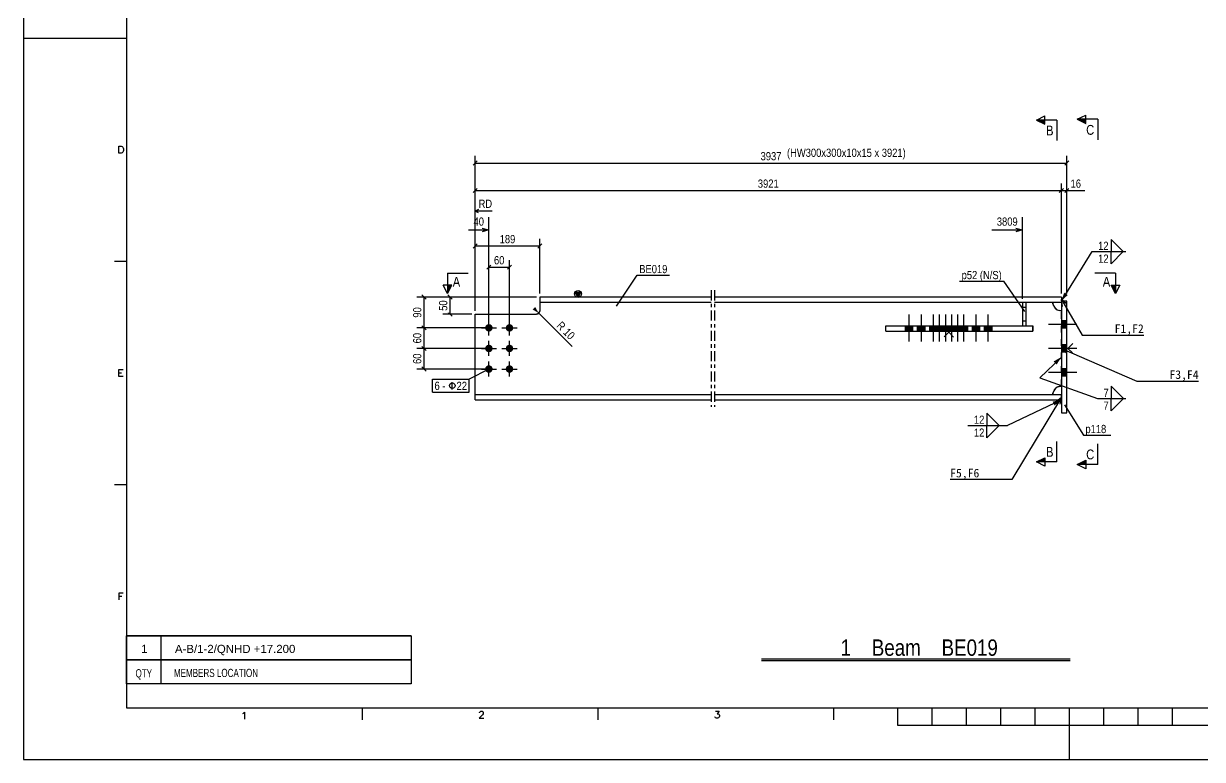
# Model space of a CAD drawing. Header units: millimetres. Extents: x -545 to 50, y -120 to 301.
# Drawn here: x -544.6 to -200.7, y -119.8 to 94.7 of the extents above; entities that cross this region are included whole.
import ezdxf

# ---------------------------------------------------------------- set-up
doc = ezdxf.new("R2010")
doc.units = ezdxf.units.MM
doc.linetypes.add('DXK_LINE_DOT2', pattern=[3.9198, 1.9599, -1.9599])
doc.linetypes.add('DXK_LINE_DOT3', pattern=[5.9187, 2.979, -0.9799, 0.9799, -0.9799])
doc.layers.add('WELD_LABELS', color=5, linetype='Continuous')
doc.styles.add('Arial', font='ARIAL.TTF', dxfattribs={"height": 0.2})
doc.styles.add('Arial Narrow', font='ARIALN.TTF', dxfattribs={"height": 0.2})

# ---------------------------------------------------------------- blocks, each defined once
blk = doc.blocks.new('Unknown-234528932-3780')
at = {"color": 7, "linetype": 'Continuous'}
for p, q in [((-431.54, -83.81), (-514.54, -83.81)), ((-514.54, -83.81), (-431.54, -83.81)), ((-514.54, -90.81), (-514.54, -83.81)), ((-504.54, -83.81), (-504.54, -90.81)), ((-431.54, -83.81), (-431.54, -90.81)), ((-431.54, -90.81), (-514.54, -90.81)), ((-431.54, -90.81), (-514.54, -90.81)), ((-514.54, -90.81), (-431.54, -90.81)), ((-514.54, -97.81), (-514.54, -90.81)), ((-504.54, -90.81), (-504.54, -97.81)), ((-431.54, -90.81), (-431.54, -97.81)), ((-431.54, -97.81), (-514.54, -97.81))]:
    blk.add_line(p, q, dxfattribs=at)
at = {"color": 7, "linetype": 'Continuous', "style": 'Arial'}
blk.add_text('1', height=2.39, dxfattribs=at).set_placement((-510.3, -88.81))
at = {"color": 7, "style": 'Arial'}
blk.add_text('A-B/1-2/QNHD +17.200', height=2.3877, dxfattribs=at).set_placement((-500.44, -88.81))
at = {"color": 7, "linetype": 'Continuous', "style": 'Arial Narrow', "width": 0.86}
for s, height, p in [('QTY', 2.386, (-511.94, -95.91)), ('MEMBERS LOCATION', 2.3861, (-500.74, -95.81))]:
    blk.add_text(s, height=height, dxfattribs=at).set_placement(p)
blk = doc.blocks.new('Unknown-234528932-3784')
at = {"color": 7, "linetype": 'Continuous'}
for p, q in [((-329.3, -90.49), (-239.3, -90.49)), ((-329.3, -90.99), (-239.3, -90.99))]:
    blk.add_line(p, q, dxfattribs=at)
at = {"color": 3, "style": 'Arial Narrow'}
blk.add_text('1    Beam    BE019', height=4.7721, dxfattribs=at).set_placement((-306.28, -89.62))
blk = doc.blocks.new('Unknown-234528932-3788')
at = {"color": 7, "linetype": 'Continuous'}
for p, q in [((-544.59, 300.87), (-544.59, -119.83)), ((-514.54, 285.85), (-514.54, -104.81)), ((-544.59, 90.52), (-514.54, 90.52)), ((-516.78, 56.97), (-516.78, 58.97)), ((-516.78, 58.97), (-516.11, 58.97)), ((-516.11, 58.97), (-515.82, 58.88)), ((-515.82, 58.88), (-515.63, 58.68)), ((-515.63, 58.68), (-515.54, 58.49)), ((-515.54, 58.49), (-515.44, 58.21)), ((-516.11, 56.97), (-516.78, 56.97)), ((-515.82, 57.06), (-516.11, 56.97)), ((-515.63, 57.25), (-515.82, 57.06)), ((-515.54, 57.44), (-515.63, 57.25)), ((-515.44, 57.73), (-515.54, 57.44)), ((-515.44, 58.21), (-515.44, 57.73)), ((-518.05, 25.41), (-514.54, 25.41)), ((-516.77, -8.15), (-516.77, -6.14)), ((-516.77, -6.14), (-515.53, -6.14)), ((-516.77, -7.1), (-516.01, -7.1)), ((-515.53, -8.15), (-516.77, -8.15)), ((-518.05, -39.7), (-514.54, -39.7)), ((-516.73, -73.26), (-516.73, -71.26)), ((-516.73, -71.26), (-515.5, -71.26)), ((-516.73, -72.21), (-515.97, -72.21)), ((-514.54, -104.81), (35.38, -104.81)), ((-480.61, -106.44), (-480.42, -106.35)), ((-480.42, -106.35), (-480.14, -106.06)), ((-480.14, -106.06), (-480.14, -108.06)), ((-445.81, -104.81), (-445.81, -108.31)), ((-411.61, -106.19), (-411.52, -106)), ((-411.61, -106.29), (-411.61, -106.19)), ((-411.52, -106), (-411.42, -105.91)), ((-411.42, -105.91), (-411.23, -105.81)), ((-411.23, -105.81), (-410.86, -105.81)), ((-410.86, -105.81), (-410.67, -105.91)), ((-410.57, -106.57), (-410.76, -106.86)), ((-410.67, -105.91), (-410.57, -106)), ((-410.57, -106), (-410.48, -106.19)), ((-410.48, -106.38), (-410.57, -106.57)), ((-410.48, -106.19), (-410.48, -106.38)), ((-377.07, -104.81), (-377.07, -108.31)), ((-342.78, -105.81), (-341.73, -105.81)), ((-341.73, -105.81), (-342.3, -106.57)), ((-342.3, -106.57), (-342.02, -106.57)), ((-342.02, -106.57), (-341.82, -106.67)), ((-308.32, -104.81), (-308.32, -108.31)), ((-289.67, -104.81), (-289.67, -109.82)), ((-279.65, -104.81), (-279.65, -109.82)), ((-269.64, -104.81), (-269.64, -109.82)), ((-259.61, -104.81), (-259.61, -109.82)), ((-249.59, -104.81), (-249.59, -109.82)), ((-239.58, -104.81), (-239.58, -119.83)), ((-229.56, -104.81), (-229.56, -109.82)), ((-219.54, -104.81), (-219.54, -109.82)), ((-209.53, -104.81), (-209.53, -109.82)), ((-410.76, -106.86), (-411.71, -107.81)), ((-411.71, -107.81), (-410.38, -107.81)), ((-342.88, -107.62), (-342.97, -107.43)), ((-342.78, -107.72), (-342.88, -107.62)), ((-342.49, -107.81), (-342.78, -107.72)), ((-342.21, -107.81), (-342.49, -107.81)), ((-341.92, -107.72), (-342.21, -107.81)), ((-341.73, -107.53), (-341.92, -107.72)), ((-341.82, -106.67), (-341.73, -106.76)), ((-341.73, -106.76), (-341.63, -107.05)), ((-341.63, -107.24), (-341.73, -107.53)), ((-341.63, -107.05), (-341.63, -107.24)), ((-289.67, -109.82), (-189.5, -109.82)), ((-544.59, -119.83), (50.41, -119.83))]:
    blk.add_line(p, q, dxfattribs=at)
blk = doc.blocks.new('Bolt-234528932-1698 - 1659')
at = {"linetype": 'Continuous'}
for points in [[(-287.35, 5), (-285.15, 5), (-285.15, 6.6), (-287.35, 6.6)], [(-283.8, 5), (-281.6, 5), (-281.6, 6.6), (-283.8, 6.6)], [(-280.25, 5), (-278.05, 5), (-278.05, 6.6), (-280.25, 6.6)], [(-278.48, 5), (-276.28, 5), (-276.28, 6.6), (-278.48, 6.6)], [(-276.7, 5), (-274.5, 5), (-274.5, 6.6), (-276.7, 6.6)], [(-274.93, 5), (-272.73, 5), (-272.73, 6.6), (-274.93, 6.6)], [(-273.15, 5), (-270.95, 5), (-270.95, 6.6), (-273.15, 6.6)], [(-271.38, 5), (-269.18, 5), (-269.18, 6.6), (-271.38, 6.6)], [(-267.83, 5), (-265.63, 5), (-265.63, 6.6), (-267.83, 6.6)], [(-264.28, 5), (-262.08, 5), (-262.08, 6.6), (-264.28, 6.6)]]:
    blk.add_hatch(color=3, dxfattribs=at).paths.add_polyline_path(points)
at = {"color": 3, "linetype": 'Continuous'}
for p, q in [((-286.25, 2.06), (-286.25, 9.9)), ((-282.7, 2.06), (-282.7, 9.9)), ((-279.15, 2.06), (-279.15, 9.9)), ((-277.38, 2.06), (-277.38, 9.9)), ((-275.6, 2.06), (-275.6, 9.9)), ((-273.83, 2.06), (-273.83, 9.9)), ((-272.05, 2.06), (-272.05, 9.9)), ((-270.28, 2.06), (-270.28, 9.9)), ((-266.73, 2.06), (-266.73, 9.9)), ((-263.18, 2.06), (-263.18, 9.9)), ((-287.35, 5), (-287.35, 6.6)), ((-285.15, 5), (-285.15, 6.6)), ((-283.8, 5), (-283.8, 6.6)), ((-281.6, 5), (-281.6, 6.6)), ((-280.25, 5), (-280.25, 6.6)), ((-278.48, 5), (-278.48, 6.6)), ((-278.05, 5), (-278.05, 6.6)), ((-276.7, 5), (-276.7, 6.6)), ((-276.28, 5), (-276.28, 6.6)), ((-274.93, 5), (-274.93, 6.6)), ((-274.5, 5), (-274.5, 6.6)), ((-273.15, 5), (-273.15, 6.6)), ((-272.73, 5), (-272.73, 6.6)), ((-271.38, 5), (-271.38, 6.6)), ((-270.95, 5), (-270.95, 6.6)), ((-269.18, 5), (-269.18, 6.6)), ((-267.83, 5), (-267.83, 6.6)), ((-265.63, 5), (-265.63, 6.6)), ((-264.28, 5), (-264.28, 6.6)), ((-262.08, 5), (-262.08, 6.6))]:
    blk.add_line(p, q, dxfattribs=at)
blk = doc.blocks.new('Bolt-234528932-1700 - 1659')
at = {"linetype": 'Continuous'}
for points in [[(-409.95, 6, -1), (-407.75, 6, -1)], [(-403.95, 6, -1), (-401.75, 6, -1)], [(-409.95, 0, -1), (-407.75, 0, -1)], [(-403.95, 0, -1), (-401.75, 0, -1)], [(-409.95, -6, -1), (-407.75, -6, -1)], [(-403.95, -6, -1), (-401.75, -6, -1)]]:
    blk.add_hatch(color=3, dxfattribs=at).paths.add_polyline_path(points)
at = {"color": 3, "linetype": 'Continuous'}
for p, q in [((-408.85, 3.8), (-408.85, 8.2)), ((-402.85, 3.8), (-402.85, 8.2)), ((-411.05, 6), (-406.65, 6)), ((-405.05, 6), (-400.65, 6)), ((-411.05, 0), (-406.65, 0)), ((-408.85, -2.2), (-408.85, 2.2)), ((-405.05, 0), (-400.65, 0)), ((-402.85, -2.2), (-402.85, 2.2)), ((-411.05, -6), (-406.65, -6)), ((-408.85, -8.2), (-408.85, -3.8)), ((-405.05, -6), (-400.65, -6)), ((-402.85, -8.2), (-402.85, -3.8))]:
    blk.add_line(p, q, dxfattribs=at)
blk = doc.blocks.new('Part-234528932-1692 - 1659')
at = {"color": 2, "linetype": 'Continuous'}
for p, q in [((-240.26, 13.8), (-241.86, 13.8)), ((-241.86, 13.8), (-241.86, -18.8)), ((-240.26, -18.8), (-240.26, 13.8)), ((-239.96, 0), (-238.56, 1.4)), ((-239.96, 0), (-238.66, -1.3)), ((-241.86, -18.8), (-240.26, -18.8))]:
    blk.add_line(p, q, dxfattribs=at)
blk = doc.blocks.new('Part-234528932-1693 - 1659')
at = {"color": 2, "linetype": 'Continuous'}
for p, q in [((-253.16, 13.5), (-253.16, 6.6)), ((-252.16, 6.6), (-252.16, 13.5))]:
    blk.add_line(p, q, dxfattribs=at)
at = {"color": 7, "linetype": 'DXK_LINE_DOT2'}
for p, q in [((-253.16, 13.5), (-252.16, 13.5)), ((-253.16, 12), (-252.16, 12)), ((-253.16, 8.1), (-252.16, 8.1)), ((-253.16, 6.6), (-252.16, 6.6))]:
    blk.add_line(p, q, dxfattribs=at)
blk = doc.blocks.new('Part-234528932-1694 - 1659')
at = {"color": 2, "linetype": 'Continuous'}
for p, q in [((-293.05, 5), (-293.05, 6.6)), ((-293.05, 6.6), (-250.16, 6.6)), ((-293.05, 5), (-250.16, 5)), ((-274.71, 4.7), (-276.01, 3.4)), ((-275.31, 5), (-275.31, 6.6)), ((-274.71, 4.7), (-273.31, 3.3)), ((-250.16, 5), (-250.16, 6.6))]:
    blk.add_line(p, q, dxfattribs=at)
at = {"color": 7, "linetype": 'DXK_LINE_DOT2'}
for p, q in [((-293.05, 5), (-293.05, 6.6)), ((-250.16, 6.6), (-250.16, 5))]:
    blk.add_line(p, q, dxfattribs=at)
blk = doc.blocks.new('Part-234528932-1696 - 1659')
at = {"linetype": 'Continuous'}
blk.add_hatch(color=2, dxfattribs=at).paths.add_polyline_path([(-382.85, 15), (-383.65, 16.4), (-382.05, 16.4)])
at = {"color": 2, "linetype": 'Continuous'}
for p, q in [((-344.05, 15), (-394, 15)), ((-394, 15), (-394, 11)), ((-382.85, 15), (-383.65, 16.4)), ((-383.65, 16.4), (-382.05, 16.4)), ((-382.05, 16.4), (-382.85, 15)), ((-241.86, 15), (-343.05, 15)), ((-241.86, 15), (-241.86, 13.5)), ((-394, 11), (-394.05, 10.69)), ((-394, 13.5), (-344.05, 13.5)), ((-343.05, 13.5), (-241.86, 13.5)), ((-244.31, 13.01), (-244.36, 13.5)), ((-241.86, 11), (-242.35, 11.05)), ((-412.85, -15), (-412.85, 10)), ((-412.85, 10), (-395, 10)), ((-394.69, 10.05), (-395, 10)), ((-344.05, -13.5), (-412.85, -13.5)), ((-241.86, -13.5), (-343.05, -13.5)), ((-244.36, -13.5), (-244.31, -13.01)), ((-242.35, -11.05), (-241.86, -11)), ((-241.86, -15), (-241.86, -13.5)), ((-412.85, -15), (-344.05, -15)), ((-343.05, -15), (-241.86, -15))]:
    blk.add_line(p, q, dxfattribs=at)
at = {"color": 4, "linetype": 'DXK_LINE_DOT3'}
for p, q in [((-344.05, 17), (-344.05, -17)), ((-343.05, 17), (-343.05, -17))]:
    blk.add_line(p, q, dxfattribs=at)
at = {"color": 7, "linetype": 'DXK_LINE_DOT2'}
for p, q in [((-394.05, 10.69), (-394, 11)), ((-244.36, 13.5), (-244.31, 13.01)), ((-242.35, 11.05), (-241.86, 11)), ((-241.86, -11), (-241.86, 11)), ((-395, 10), (-394.69, 10.05)), ((-244.31, -13.01), (-244.36, -13.5)), ((-241.86, -11), (-242.35, -11.05))]:
    blk.add_line(p, q, dxfattribs=at)
at = {"color": 2, "linetype": 'Continuous'}
blk.add_circle((-382.85, 15.9), 1, dxfattribs=at)
for centre, radius, start, end in [((-395, 11), 1, 288, 342), ((-241.86, 13.5), 2.5, 191.25, 258.75), ((-241.86, -13.5), 2.5, 101.25, 168.75)]:
    blk.add_arc(centre, radius, start, end, dxfattribs=at)
at = {"color": 7, "linetype": 'DXK_LINE_DOT2'}
for centre, radius, start, end in [((-395, 11), 1, 288, 342), ((-241.86, 13.5), 2.5, 191.25, 258.75), ((-241.86, -13.5), 2.5, 101.25, 168.75)]:
    blk.add_arc(centre, radius, start, end, dxfattribs=at)
blk = doc.blocks.new('Bolt-234528932-1697 - 1659')
at = {"linetype": 'Continuous'}
for points in [[(-241.86, 8.1), (-241.86, 5.9), (-240.26, 5.9), (-240.26, 8.1)], [(-241.86, 8.1), (-241.86, 5.9), (-240.26, 5.9), (-240.26, 8.1)], [(-241.86, 8.1), (-241.86, 5.9), (-240.26, 5.9), (-240.26, 8.1)], [(-241.86, 8.1), (-241.86, 5.9), (-240.26, 5.9), (-240.26, 8.1)], [(-241.86, 1.1), (-241.86, -1.1), (-240.26, -1.1), (-240.26, 1.1)], [(-241.86, 1.1), (-241.86, -1.1), (-240.26, -1.1), (-240.26, 1.1)], [(-241.86, 1.1), (-241.86, -1.1), (-240.26, -1.1), (-240.26, 1.1)], [(-241.86, 1.1), (-241.86, -1.1), (-240.26, -1.1), (-240.26, 1.1)], [(-241.86, -5.9), (-241.86, -8.1), (-240.26, -8.1), (-240.26, -5.9)], [(-241.86, -5.9), (-241.86, -8.1), (-240.26, -8.1), (-240.26, -5.9)], [(-241.86, -5.9), (-241.86, -8.1), (-240.26, -8.1), (-240.26, -5.9)], [(-241.86, -5.9), (-241.86, -8.1), (-240.26, -8.1), (-240.26, -5.9)]]:
    blk.add_hatch(color=3, dxfattribs=at).paths.add_polyline_path(points)
at = {"color": 3, "linetype": 'Continuous'}
for p, q in [((-237.32, 7), (-245.66, 7)), ((-237.32, 7), (-245.66, 7)), ((-237.32, 7), (-245.66, 7)), ((-237.32, 7), (-245.66, 7)), ((-240.26, 8.1), (-241.86, 8.1)), ((-240.26, 8.1), (-241.86, 8.1)), ((-240.26, 8.1), (-241.86, 8.1)), ((-240.26, 8.1), (-241.86, 8.1)), ((-240.26, 5.9), (-241.86, 5.9)), ((-240.26, 5.9), (-241.86, 5.9)), ((-240.26, 5.9), (-241.86, 5.9)), ((-240.26, 5.9), (-241.86, 5.9)), ((-237.32, 0), (-245.66, 0)), ((-237.32, 0), (-245.66, 0)), ((-237.32, 0), (-245.66, 0)), ((-237.32, 0), (-245.66, 0)), ((-240.26, 1.1), (-241.86, 1.1)), ((-240.26, 1.1), (-241.86, 1.1)), ((-240.26, 1.1), (-241.86, 1.1)), ((-240.26, 1.1), (-241.86, 1.1)), ((-240.26, -1.1), (-241.86, -1.1)), ((-240.26, -1.1), (-241.86, -1.1)), ((-240.26, -1.1), (-241.86, -1.1)), ((-240.26, -1.1), (-241.86, -1.1)), ((-240.26, -5.9), (-241.86, -5.9)), ((-240.26, -5.9), (-241.86, -5.9)), ((-240.26, -5.9), (-241.86, -5.9)), ((-240.26, -5.9), (-241.86, -5.9)), ((-237.32, -7), (-245.66, -7)), ((-237.32, -7), (-245.66, -7)), ((-237.32, -7), (-245.66, -7)), ((-237.32, -7), (-245.66, -7)), ((-240.26, -8.1), (-241.86, -8.1)), ((-240.26, -8.1), (-241.86, -8.1)), ((-240.26, -8.1), (-241.86, -8.1)), ((-240.26, -8.1), (-241.86, -8.1))]:
    blk.add_line(p, q, dxfattribs=at)
blk = doc.blocks.new('StraightDimension-234528932-2256 - 1659')
at = {"color": 7, "linetype": 'Continuous'}
for p, q in [((-412.85, 11), (-412.85, 56.12)), ((-240.26, 16), (-240.26, 56.12)), ((-412.25, 54.67), (-413.45, 53.47)), ((-412.85, 54.07), (-240.26, 54.07)), ((-240.86, 53.47), (-239.66, 54.67))]:
    blk.add_line(p, q, dxfattribs=at)
at = {"color": 0}
blk.add_wipeout([(-323.01, 54.37), (-323.01, 57.87), (-330.1, 57.87), (-330.1, 54.37)], dxfattribs=at)
at = {"color": 4, "style": 'Arial Narrow'}
blk.add_text('3937', height=2.386, dxfattribs=at).set_placement((-329.6, 54.87))
blk = doc.blocks.new('StraightDimension-234528932-2243 - 1659')
at = {"color": 7, "linetype": 'Continuous'}
for p, q in [((-395, 15), (-429.83, 15)), ((-427.18, 14.4), (-428.38, 15.6)), ((-427.78, 6), (-427.78, 15)), ((-409.85, 6), (-429.83, 6)), ((-428.38, 6.6), (-427.18, 5.4))]:
    blk.add_line(p, q, dxfattribs=at)
at = {"color": 0}
blk.add_wipeout([(-428.08, 12.52), (-431.58, 12.52), (-431.58, 8.48), (-428.08, 8.48)], dxfattribs=at)
at = {"color": 4, "style": 'Arial Narrow'}
blk.add_text('90', height=2.386, rotation=90.0002, dxfattribs=at).set_placement((-428.58, 8.98))
blk = doc.blocks.new('StraightDimension-234528932-3304 - 1659')
at = {"color": 7, "linetype": 'Continuous'}
for p, q in [((-408.85, 7), (-408.85, 38.3)), ((-414.77, 34.55), (-408.85, 34.55)), ((-410.85, 35.05), (-408.85, 34.55)), ((-408.85, 34.55), (-410.85, 34.05))]:
    blk.add_line(p, q, dxfattribs=at)
at = {"color": 0, "linetype": 'Continuous'}
blk.add_wipeout([(-407.41, 40.5), (-407.41, 44), (-412.36, 44), (-412.36, 40.5)], dxfattribs=at)
at = {"color": 4, "linetype": 'Continuous', "style": 'Arial Narrow'}
blk.add_text('RD', height=2.386, dxfattribs=at).set_placement((-411.86, 41))
at = {"color": 0}
blk.add_wipeout([(-409.79, 35.3), (-409.79, 38.8), (-413.83, 38.8), (-413.83, 35.3)], dxfattribs=at)
at = {"color": 7, "linetype": 'Continuous'}
for p, q in [((-412.85, 11), (-412.85, 43.75)), ((-411.85, 40.5), (-412.85, 40)), ((-411.85, 39.5), (-412.85, 40)), ((-407.91, 40), (-412.85, 40))]:
    blk.add_line(p, q, dxfattribs=at)
at = {"color": 4, "style": 'Arial Narrow'}
blk.add_text('40', height=2.386, dxfattribs=at).set_placement((-413.33, 35.8))
blk = doc.blocks.new('StraightDimension-234528932-2244 - 1659')
at = {"color": 7, "linetype": 'Continuous'}
for p, q in [((-409.85, 6), (-429.83, 6)), ((-427.18, 5.4), (-428.38, 6.6)), ((-427.78, 0), (-427.78, 6)), ((-409.85, 0), (-429.83, 0)), ((-428.38, 0.6), (-427.18, -0.6))]:
    blk.add_line(p, q, dxfattribs=at)
at = {"color": 0}
blk.add_wipeout([(-428.08, 5.02), (-431.58, 5.02), (-431.58, 0.98), (-428.08, 0.98)], dxfattribs=at)
at = {"color": 4, "style": 'Arial Narrow'}
blk.add_text('60', height=2.386, rotation=90.0002, dxfattribs=at).set_placement((-428.58, 1.48))
blk = doc.blocks.new('StraightDimension-234528932-2245 - 1659')
at = {"color": 7, "linetype": 'Continuous'}
for p, q in [((-409.85, 0), (-429.83, 0)), ((-427.18, -0.6), (-428.38, 0.6)), ((-427.78, -6), (-427.78, 0)), ((-409.85, -6), (-429.83, -6)), ((-428.38, -5.4), (-427.18, -6.6))]:
    blk.add_line(p, q, dxfattribs=at)
at = {"color": 0}
blk.add_wipeout([(-428.08, -0.98), (-431.58, -0.98), (-431.58, -5.02), (-428.08, -5.02)], dxfattribs=at)
at = {"color": 4, "style": 'Arial Narrow'}
blk.add_text('60', height=2.386, rotation=90.0002, dxfattribs=at).set_placement((-428.58, -4.52))
blk = doc.blocks.new('StraightDimension-234528932-2247 - 1659')
at = {"color": 7, "linetype": 'Continuous'}
for p, q in [((-408.25, 24.33), (-409.45, 23.13)), ((-408.85, 7), (-408.85, 25.78)), ((-403.45, 23.13), (-402.25, 24.33)), ((-402.85, 7), (-402.85, 25.78)), ((-408.85, 23.73), (-402.85, 23.73))]:
    blk.add_line(p, q, dxfattribs=at)
at = {"color": 0}
blk.add_wipeout([(-403.83, 24.03), (-403.83, 27.53), (-407.87, 27.53), (-407.87, 24.03)], dxfattribs=at)
at = {"color": 4, "style": 'Arial Narrow'}
blk.add_text('60', height=2.386, dxfattribs=at).set_placement((-407.37, 24.53))
blk = doc.blocks.new('StraightDimension-234528932-2253 - 1659')
at = {"color": 7, "linetype": 'Continuous'}
for p, q in [((-242.46, 45.47), (-241.26, 46.67)), ((-241.86, 16), (-241.86, 48.12)), ((-241.86, 46.07), (-240.26, 46.07)), ((-239.66, 46.67), (-240.86, 45.47)), ((-240.26, 16), (-240.26, 48.12))]:
    blk.add_line(p, q, dxfattribs=at)
at = {"color": 0}
blk.add_wipeout([(-235.63, 46.37), (-235.63, 49.87), (-239.68, 49.87), (-239.68, 46.37)], dxfattribs=at)
at = {"color": 7, "linetype": 'Continuous'}
blk.add_line((-240.26, 46.07), (-235.05, 46.07), dxfattribs=at)
blk.add_line((-240.26, 46.07), (-235.05, 46.07), dxfattribs=at)
at = {"color": 4, "style": 'Arial Narrow'}
blk.add_text('16', height=2.386, dxfattribs=at).set_placement((-239.18, 46.87))
blk = doc.blocks.new('StraightDimension-234528932-2254 - 1659')
at = {"color": 7, "linetype": 'Continuous'}
for p, q in [((-412.25, 46.67), (-413.45, 45.47)), ((-412.85, 11), (-412.85, 48.12)), ((-412.85, 46.07), (-241.86, 46.07)), ((-242.46, 45.47), (-241.26, 46.67)), ((-241.86, 16), (-241.86, 48.12))]:
    blk.add_line(p, q, dxfattribs=at)
at = {"color": 0}
blk.add_wipeout([(-323.81, 46.37), (-323.81, 49.87), (-330.9, 49.87), (-330.9, 46.37)], dxfattribs=at)
at = {"color": 4, "style": 'Arial Narrow'}
blk.add_text('3921', height=2.386, dxfattribs=at).set_placement((-330.4, 46.87))
blk = doc.blocks.new('StraightDimension-234528932-3303 - 1659')
at = {"color": 7, "linetype": 'Continuous'}
for p, q in [((-253.16, 14.5), (-253.16, 38.3)), ((-262.13, 34.55), (-253.16, 34.55)), ((-255.16, 35.05), (-253.16, 34.55)), ((-253.16, 34.55), (-255.16, 34.05))]:
    blk.add_line(p, q, dxfattribs=at)
at = {"color": 0}
blk.add_wipeout([(-254.1, 35.3), (-254.1, 38.8), (-261.19, 38.8), (-261.19, 35.3)], dxfattribs=at)
at = {"color": 4, "style": 'Arial Narrow'}
blk.add_text('3809', height=2.386, dxfattribs=at).set_placement((-260.69, 35.8))
blk = doc.blocks.new('StraightDimension-234528932-3360 - 1659')
at = {"color": 7, "linetype": 'Continuous'}
for p, q in [((-395, 15), (-422.25, 15)), ((-420.8, 15.6), (-419.6, 14.4)), ((-420.2, 10), (-420.2, 15)), ((-419.6, 9.4), (-420.8, 10.6)), ((-413.85, 10), (-422.25, 10))]:
    blk.add_line(p, q, dxfattribs=at)
at = {"color": 0}
blk.add_wipeout([(-420.5, 14.52), (-424, 14.52), (-424, 10.48), (-420.5, 10.48)], dxfattribs=at)
at = {"color": 4, "style": 'Arial Narrow'}
blk.add_text('50', height=2.386, rotation=90.0002, dxfattribs=at).set_placement((-421, 10.98))
blk = doc.blocks.new('StraightDimension-234528932-3372 - 1659')
at = {"color": 7, "linetype": 'Continuous'}
for p, q in [((-412.85, 11), (-412.85, 31.93)), ((-394, 16), (-394, 31.93)), ((-412.25, 30.48), (-413.45, 29.28)), ((-412.85, 29.88), (-394, 29.88)), ((-394.6, 29.28), (-393.4, 30.48))]:
    blk.add_line(p, q, dxfattribs=at)
at = {"color": 0}
blk.add_wipeout([(-400.64, 30.18), (-400.64, 33.68), (-406.21, 33.68), (-406.21, 30.18)], dxfattribs=at)
at = {"color": 4, "style": 'Arial Narrow'}
blk.add_text('189', height=2.386, dxfattribs=at).set_placement((-405.71, 30.68))
blk = doc.blocks.new('RadiusDimension-234528932-3395 - 1659')
at = {"linetype": 'Continuous'}
blk.add_hatch(color=7, dxfattribs=at).paths.add_polyline_path([(-395.35, 12.06), (-394.29, 10.29), (-396.06, 11.35)])
at = {"color": 7, "linetype": 'Continuous'}
blk.add_line((-394.29, 10.29), (-384.57, 0.57), dxfattribs=at)
blk.add_arc((-395, 11), 1, 270, 360, dxfattribs=at)
at = {"color": 0}
blk.add_wipeout([(-385.21, 1.63), (-382.73, 4.11), (-387.53, 8.9), (-390.01, 6.43)], dxfattribs=at)
at = {"color": 4, "style": 'Arial Narrow'}
blk.add_text('R 10', height=2.386, rotation=-45.0001, dxfattribs=at).set_placement((-389.3, 6.43))
blk = doc.blocks.new('WeldMark-234528932-3708 - 1659')
at = {"linetype": 'Continuous'}
blk.add_hatch(color=3, dxfattribs=at).paths.add_polyline_path([(-244.39, -15.51), (-241.86, -15), (-243.85, -16.64)])
at = {"color": 3, "linetype": 'Continuous'}
blk.add_line((-241.86, -15), (-257.57, -22.48), dxfattribs=at)
at = {"color": 0}
blk.add_wipeout([(-264.12, -22.18), (-264.12, -19.28), (-267.57, -19.28), (-267.57, -22.18)], dxfattribs=at)
at = {"color": 3, "linetype": 'Continuous'}
for p, q in [((-260.03, -22.48), (-263.6, -18.91)), ((-263.6, -18.91), (-263.6, -22.48)), ((-263.6, -22.48), (-260.03, -22.48))]:
    blk.add_line(p, q, dxfattribs=at)
at = {"color": 0, "linetype": 'Continuous'}
blk.add_wipeout([(-264.12, -25.93), (-264.12, -23.03), (-267.57, -23.03), (-267.57, -25.93)], dxfattribs=at)
at = {"color": 3, "linetype": 'Continuous'}
for p, q in [((-269.12, -22.48), (-257.57, -22.48)), ((-263.6, -22.48), (-260.03, -22.48)), ((-260.03, -22.48), (-263.6, -26.05)), ((-263.6, -26.05), (-263.6, -22.48))]:
    blk.add_line(p, q, dxfattribs=at)
at = {"color": 3, "style": 'Arial Narrow'}
blk.add_text('12', height=2.386, dxfattribs=at).set_placement((-267.37, -21.98))
at = {"color": 3, "linetype": 'Continuous', "style": 'Arial Narrow'}
blk.add_text('12', height=2.386, dxfattribs=at).set_placement((-267.37, -25.73))
blk = doc.blocks.new('WeldMark-234528932-3720 - 1659')
at = {"linetype": 'Continuous'}
blk.add_hatch(color=3, dxfattribs=at).paths.add_polyline_path([(-240.01, 15.59), (-241.86, 13.8), (-241.07, 16.25)])
at = {"color": 0}
blk.add_wipeout([(-227.9, 28.54), (-227.9, 31.44), (-231.34, 31.44), (-231.34, 28.54)], dxfattribs=at)
at = {"color": 3, "linetype": 'Continuous'}
for p, q in [((-223.81, 28.24), (-227.38, 31.81)), ((-227.38, 31.81), (-227.38, 28.24)), ((-227.38, 28.24), (-223.81, 28.24))]:
    blk.add_line(p, q, dxfattribs=at)
at = {"color": 0, "linetype": 'Continuous'}
blk.add_wipeout([(-227.9, 24.79), (-227.9, 27.69), (-231.34, 27.69), (-231.34, 24.79)], dxfattribs=at)
at = {"color": 3, "linetype": 'Continuous'}
for p, q in [((-241.86, 13.8), (-232.89, 28.24)), ((-232.89, 28.24), (-223.1, 28.24)), ((-227.38, 28.24), (-223.81, 28.24)), ((-223.81, 28.24), (-227.38, 24.67)), ((-227.38, 24.67), (-227.38, 28.24))]:
    blk.add_line(p, q, dxfattribs=at)
at = {"color": 3, "style": 'Arial Narrow'}
blk.add_text('12', height=2.386, dxfattribs=at).set_placement((-231.14, 28.74))
at = {"color": 3, "linetype": 'Continuous', "style": 'Arial Narrow'}
blk.add_text('12', height=2.386, dxfattribs=at).set_placement((-231.14, 24.99))
blk = doc.blocks.new('Mark-234528932-1714 - 1659')
at = {"color": 0}
blk.add_wipeout([(-228.75, -24.68), (-228.75, -22.18), (-234.85, -22.18), (-234.85, -24.68)], dxfattribs=at)
blk.add_wipeout([(-228.75, -24.68), (-228.75, -22.18), (-234.85, -22.18), (-234.85, -24.68)], dxfattribs=at)
at = {"color": 7, "linetype": 'Continuous'}
for p, q in [((-240.96, -16.43), (-235.45, -25.28)), ((-235.45, -25.28), (-227.4, -25.28))]:
    blk.add_line(p, q, dxfattribs=at)
at = {"color": 3, "style": 'Arial Narrow'}
blk.add_text('p118', height=2.386, dxfattribs=at).set_placement((-234.85, -24.68))
blk = doc.blocks.new('Mark-234528932-1717 - 1659')
at = {"color": 0}
blk.add_wipeout([(-266.39, 20.21), (-266.39, 22.71), (-270.96, 22.71), (-270.96, 20.21)], dxfattribs=at)
blk.add_wipeout([(-266.39, 20.21), (-266.39, 22.71), (-270.96, 22.71), (-270.96, 20.21)], dxfattribs=at)
blk.add_wipeout([(-259.26, 20.21), (-259.26, 22.71), (-265.64, 22.71), (-265.64, 20.21)], dxfattribs=at)
blk.add_wipeout([(-259.26, 20.21), (-259.26, 22.71), (-265.64, 22.71), (-265.64, 20.21)], dxfattribs=at)
at = {"color": 7, "linetype": 'Continuous'}
for p in [(-271.56, 19.61), (-252.56, 10.73)]:
    blk.add_line(p, (-258.66, 19.61), dxfattribs=at)
at = {"color": 3, "style": 'Arial Narrow'}
for s, p in [('p52', (-270.96, 20.21)), ('(N/', (-265.64, 20.21)), ('S)', (-261.99, 20.21))]:
    blk.add_text(s, height=2.386, dxfattribs=at).set_placement(p)
blk = doc.blocks.new('SectionMark-234528932-2073 - 1659')
at = {"color": 0, "linetype": 'Continuous'}
for points in [[(-417.22, 18), (-417.22, 21), (-419.41, 21), (-419.41, 18)], [(-227.6, 18), (-227.6, 21), (-229.79, 21), (-229.79, 18)]]:
    blk.add_wipeout(points, dxfattribs=at)
at = {"linetype": 'Continuous'}
for points in [[(-420.91, 18.5), (-419.66, 18.5), (-420.91, 16)], [(-227.35, 18.5), (-226.1, 18.5), (-226.1, 16)]]:
    blk.add_hatch(color=6, dxfattribs=at).paths.add_polyline_path(points)
at = {"color": 6, "linetype": 'Continuous'}
for p, q in [((-420.91, 22), (-414.91, 22)), ((-420.91, 22), (-420.91, 16)), ((-226.1, 22), (-232.1, 22)), ((-226.1, 22), (-226.1, 16)), ((-420.91, 16), (-422.16, 18.5)), ((-419.66, 18.5), (-422.16, 18.5)), ((-420.91, 16), (-419.66, 18.5)), ((-227.35, 18.5), (-224.85, 18.5)), ((-226.1, 16), (-227.35, 18.5)), ((-224.85, 18.5), (-226.1, 16))]:
    blk.add_line(p, q, dxfattribs=at)
at = {"color": 6, "linetype": 'Continuous', "style": 'Arial Narrow'}
for p in [(-419.41, 18), (-229.79, 18)]:
    blk.add_text('A', height=2.86, dxfattribs=at).set_placement(p)
blk = doc.blocks.new('Mark-234528932-1723 - 1659')
at = {"color": 0}
blk.add_wipeout([(-356.78, 21.96), (-356.78, 24.46), (-365, 24.46), (-365, 21.96)], dxfattribs=at)
blk.add_wipeout([(-356.78, 21.96), (-356.78, 24.46), (-365, 24.46), (-365, 21.96)], dxfattribs=at)
at = {"color": 7, "linetype": 'Continuous'}
for p, q in [((-371.64, 12.31), (-365.6, 21.36)), ((-365.6, 21.36), (-356.18, 21.36))]:
    blk.add_line(p, q, dxfattribs=at)
at = {"color": 3, "style": 'Arial Narrow'}
blk.add_text('BE019', height=2.386, dxfattribs=at).set_placement((-365, 21.96))
blk = doc.blocks.new('SectionMark-234528932-2187 - 1659')
at = {"color": 0, "linetype": 'Continuous'}
for points in [[(-232.26, 62.31), (-232.26, 65.31), (-234.63, 65.31), (-234.63, 62.31)], [(-232.26, -32.33), (-232.26, -29.33), (-234.63, -29.33), (-234.63, -32.33)]]:
    blk.add_wipeout(points, dxfattribs=at)
at = {"linetype": 'Continuous'}
for points in [[(-234.76, 66.81), (-234.76, 65.56), (-237.26, 66.81)], [(-234.76, -32.58), (-234.76, -33.83), (-237.26, -33.83)]]:
    blk.add_hatch(color=6, dxfattribs=at).paths.add_polyline_path(points)
at = {"color": 6, "linetype": 'Continuous'}
for p, q in [((-237.26, 66.81), (-234.76, 68.06)), ((-231.26, 66.81), (-237.26, 66.81)), ((-237.26, 66.81), (-234.76, 65.56)), ((-234.76, 65.56), (-234.76, 68.06)), ((-231.26, 66.81), (-231.26, 60.81)), ((-231.26, -33.83), (-231.26, -27.83)), ((-237.26, -33.83), (-234.76, -32.58)), ((-231.26, -33.83), (-237.26, -33.83)), ((-234.76, -35.08), (-237.26, -33.83)), ((-234.76, -32.58), (-234.76, -35.08))]:
    blk.add_line(p, q, dxfattribs=at)
at = {"color": 6, "linetype": 'Continuous', "style": 'Arial Narrow'}
for p in [(-234.63, 62.31), (-234.63, -32.33)]:
    blk.add_text('C', height=2.86, dxfattribs=at).set_placement(p)
blk = doc.blocks.new('SectionMark-234528932-2224 - 1659')
at = {"color": 0, "linetype": 'Continuous'}
for points in [[(-244.16, 62.11), (-244.16, 65.11), (-246.35, 65.11), (-246.35, 62.11)], [(-244.16, -31.6), (-244.16, -28.6), (-246.35, -28.6), (-246.35, -31.6)]]:
    blk.add_wipeout(points, dxfattribs=at)
at = {"linetype": 'Continuous'}
for points in [[(-246.66, 66.61), (-246.66, 65.36), (-249.16, 66.61)], [(-246.66, -31.85), (-246.66, -33.1), (-249.16, -33.1)]]:
    blk.add_hatch(color=6, dxfattribs=at).paths.add_polyline_path(points)
at = {"color": 6, "linetype": 'Continuous'}
for p, q in [((-249.16, 66.61), (-246.66, 67.86)), ((-243.16, 66.61), (-249.16, 66.61)), ((-249.16, 66.61), (-246.66, 65.36)), ((-246.66, 65.36), (-246.66, 67.86)), ((-243.16, 66.61), (-243.16, 60.61)), ((-243.16, -33.1), (-243.16, -27.1)), ((-249.16, -33.1), (-246.66, -31.85)), ((-243.16, -33.1), (-249.16, -33.1)), ((-246.66, -34.35), (-249.16, -33.1)), ((-246.66, -31.85), (-246.66, -34.35))]:
    blk.add_line(p, q, dxfattribs=at)
at = {"color": 6, "linetype": 'Continuous', "style": 'Arial Narrow'}
for p in [(-246.35, 62.11), (-246.35, -31.6)]:
    blk.add_text('B', height=2.86, dxfattribs=at).set_placement(p)
blk = doc.blocks.new('Mark-234528932-2304 - 1659')
at = {"color": 0}
blk.add_wipeout([(-423.2, -12.1), (-423.2, -9.6), (-424.72, -9.6), (-424.72, -12.1)], dxfattribs=at)
blk.add_wipeout([(-423.2, -12.1), (-423.2, -9.6), (-424.72, -9.6), (-424.72, -12.1)], dxfattribs=at)
at = {"color": 7, "linetype": 'Continuous'}
blk.add_line((-425.32, -12.7), (-425.32, -9), dxfattribs=at)
at = {"color": 0}
blk.add_wipeout([(-421.54, -12.1), (-421.54, -9.6), (-422.45, -9.6), (-422.45, -12.1)], dxfattribs=at)
blk.add_wipeout([(-421.54, -12.1), (-421.54, -9.6), (-422.45, -9.6), (-422.45, -12.1)], dxfattribs=at)
at = {"color": 3, "style": 'Arial Narrow'}
blk.add_text('6', height=2.39, dxfattribs=at).set_placement((-424.72, -12.1))
at = {"color": 0}
blk.add_wipeout([(-418.29, -12.1), (-418.29, -9.6), (-420.79, -9.6), (-420.79, -12.1)], dxfattribs=at)
at = {"color": 3, "style": 'Arial Narrow'}
blk.add_text('-', height=2.39, dxfattribs=at).set_placement((-422.45, -12.1))
at = {"color": 0}
blk.add_wipeout([(-415.24, -12.1), (-415.24, -9.6), (-418.29, -9.6), (-418.29, -12.1)], dxfattribs=at)
blk.add_wipeout([(-415.24, -12.1), (-415.24, -9.6), (-418.29, -9.6), (-418.29, -12.1)], dxfattribs=at)
at = {"color": 7, "linetype": 'Continuous'}
for p, q in [((-408.85, -6), (-414.64, -9)), ((-425.32, -9), (-414.64, -9)), ((-414.64, -12.7), (-414.64, -9)), ((-425.32, -12.7), (-414.64, -12.7))]:
    blk.add_line(p, q, dxfattribs=at)
at = {"color": 3, "linetype": 'Continuous'}
blk.add_line((-419.54, -11.98), (-419.54, -9.79), dxfattribs=at)
blk.add_circle((-419.54, -10.85), 0.812, dxfattribs=at)
at = {"color": 3, "style": 'Arial Narrow'}
blk.add_text('22', height=2.386, dxfattribs=at).set_placement((-418.29, -12.1))
blk = doc.blocks.new('Mark-234528932-3325 - 1659')
at = {"color": 0, "linetype": 'Continuous'}
blk.add_wipeout([(-287.19, 55.87), (-287.19, 58.37), (-321.9, 58.37), (-321.9, 55.87)], dxfattribs=at)
at = {"color": 4, "linetype": 'Continuous', "style": 'Arial Narrow'}
blk.add_text('(HW300x300x10x15 x 3921)', height=2.3861, dxfattribs=at).set_placement((-321.9, 55.87))
blk = doc.blocks.new('WeldMark-234528932-3714 - 1659')
at = {"linetype": 'Continuous'}
blk.add_hatch(color=3, dxfattribs=at).paths.add_polyline_path([(-244.09, -3.78), (-241.86, -2.5), (-243.23, -4.68)])
at = {"color": 3, "linetype": 'Continuous'}
blk.add_line((-241.86, -2.5), (-248.14, -8.55), dxfattribs=at)
at = {"color": 0}
blk.add_wipeout([(-227.85, -14.31), (-227.85, -11.41), (-229.78, -11.41), (-229.78, -14.31)], dxfattribs=at)
at = {"color": 3, "linetype": 'Continuous'}
for p, q in [((-223.77, -14.61), (-227.34, -11.03)), ((-227.34, -11.03), (-227.34, -14.61)), ((-227.34, -14.61), (-223.77, -14.61))]:
    blk.add_line(p, q, dxfattribs=at)
at = {"color": 0, "linetype": 'Continuous'}
blk.add_wipeout([(-227.85, -18.06), (-227.85, -15.16), (-229.78, -15.16), (-229.78, -18.06)], dxfattribs=at)
at = {"color": 3, "linetype": 'Continuous'}
for p, q in [((-248.14, -8.55), (-231.33, -14.61)), ((-231.33, -14.61), (-223.05, -14.61)), ((-227.34, -14.61), (-223.77, -14.61)), ((-223.77, -14.61), (-227.34, -18.18)), ((-227.34, -18.18), (-227.34, -14.61))]:
    blk.add_line(p, q, dxfattribs=at)
at = {"color": 3, "style": 'Arial Narrow'}
blk.add_text('7', height=2.39, dxfattribs=at).set_placement((-229.58, -14.11))
at = {"color": 3, "linetype": 'Continuous', "style": 'Arial Narrow'}
blk.add_text('7', height=2.39, dxfattribs=at).set_placement((-229.58, -17.86))

msp = doc.modelspace()

# ---------------------------------------------------------------- linework, layer by layer
at = {"layer": 'WELD_LABELS', "color": 5}
for p, q in [((-219.83, -9.53), (-201.83, -9.53)), ((-256.3, -38.24), (-274.3, -38.24))]:
    msp.add_line(p, q, dxfattribs=at)

# ---------------------------------------------------------------- block references
for name in ['Unknown-234528932-3788', 'Part-234528932-1696 - 1659', 'Part-234528932-1692 - 1659', 'Part-234528932-1693 - 1659', 'Bolt-234528932-1700 - 1659', 'Bolt-234528932-1698 - 1659', 'Bolt-234528932-1697 - 1659', 'Part-234528932-1694 - 1659', 'Unknown-234528932-3780', 'Unknown-234528932-3784']:
    msp.add_blockref(name, (0, 0))

# ---------------------------------------------------------------- texts
at = {"layer": 'WELD_LABELS', "color": 5, "char_height": 2.5}
for s, insert, attachment_point in [('F1,F2', (-217.82, 3.88), 9), ('F3,F4', (-201.83, -9.53), 9), ('F5,F6', (-274.3, -38.24), 7)]:
    msp.add_mtext(s, dxfattribs=dict(at, insert=insert, attachment_point=attachment_point))

# ---------------------------------------------------------------- next in the draw order: block references
for name in ['StraightDimension-234528932-2256 - 1659', 'WeldMark-234528932-3708 - 1659']:
    msp.add_blockref(name, (0, 0))

# ---------------------------------------------------------------- next in the draw order: block references
for name in ['Mark-234528932-3325 - 1659', 'StraightDimension-234528932-2253 - 1659', 'StraightDimension-234528932-2243 - 1659', 'Mark-234528932-1714 - 1659']:
    msp.add_blockref(name, (0, 0))

# ---------------------------------------------------------------- next in the draw order: block references
msp.add_blockref('StraightDimension-234528932-3304 - 1659', (0, 0))

# ---------------------------------------------------------------- next in the draw order: block references
msp.add_blockref('StraightDimension-234528932-2244 - 1659', (0, 0))

# ---------------------------------------------------------------- next in the draw order: block references
for name in ['StraightDimension-234528932-2247 - 1659', 'StraightDimension-234528932-2245 - 1659']:
    msp.add_blockref(name, (0, 0))

# ---------------------------------------------------------------- next in the draw order: block references
for name in ['StraightDimension-234528932-2254 - 1659', 'Mark-234528932-2304 - 1659']:
    msp.add_blockref(name, (0, 0))

# ---------------------------------------------------------------- next in the draw order: block references
for name in ['StraightDimension-234528932-3303 - 1659', 'WeldMark-234528932-3720 - 1659', 'StraightDimension-234528932-3360 - 1659']:
    msp.add_blockref(name, (0, 0))

# ---------------------------------------------------------------- next in the draw order: block references
for name in ['StraightDimension-234528932-3372 - 1659', 'Mark-234528932-1717 - 1659']:
    msp.add_blockref(name, (0, 0))

# ---------------------------------------------------------------- next in the draw order: block references
for name in ['SectionMark-234528932-2073 - 1659', 'RadiusDimension-234528932-3395 - 1659']:
    msp.add_blockref(name, (0, 0))

# ---------------------------------------------------------------- next in the draw order: block references
for name in ['SectionMark-234528932-2224 - 1659', 'SectionMark-234528932-2187 - 1659', 'Mark-234528932-1723 - 1659']:
    msp.add_blockref(name, (0, 0))

# ---------------------------------------------------------------- next in the draw order: linework, layer by layer
at = {"layer": 'WELD_LABELS', "color": 5}
for p, q in [((-240.32, 12.97), (-241.86, 14.25)), ((-241.51, 12.28), (-241.86, 14.25)), ((-241.86, 14.25), (-235.82, 3.88)), ((-235.82, 3.88), (-217.82, 3.88)), ((-239.86, -0.12), (-241.86, 0))]:
    msp.add_line(p, q, dxfattribs=at)

# ---------------------------------------------------------------- next in the draw order: block references
msp.add_blockref('WeldMark-234528932-3714 - 1659', (0, 0))

# ---------------------------------------------------------------- next in the draw order: linework, layer by layer
for p, q in [((-240.41, -1.38), (-241.86, 0)), ((-241.86, 0), (-219.83, -9.53)), ((-241.86, -14.25), (-256.3, -38.24)), ((-243.42, -15.51), (-241.86, -14.25)), ((-242.24, -16.21), (-241.86, -14.25))]:
    msp.add_line(p, q, dxfattribs=at)

doc.saveas('drawing.dxf')
